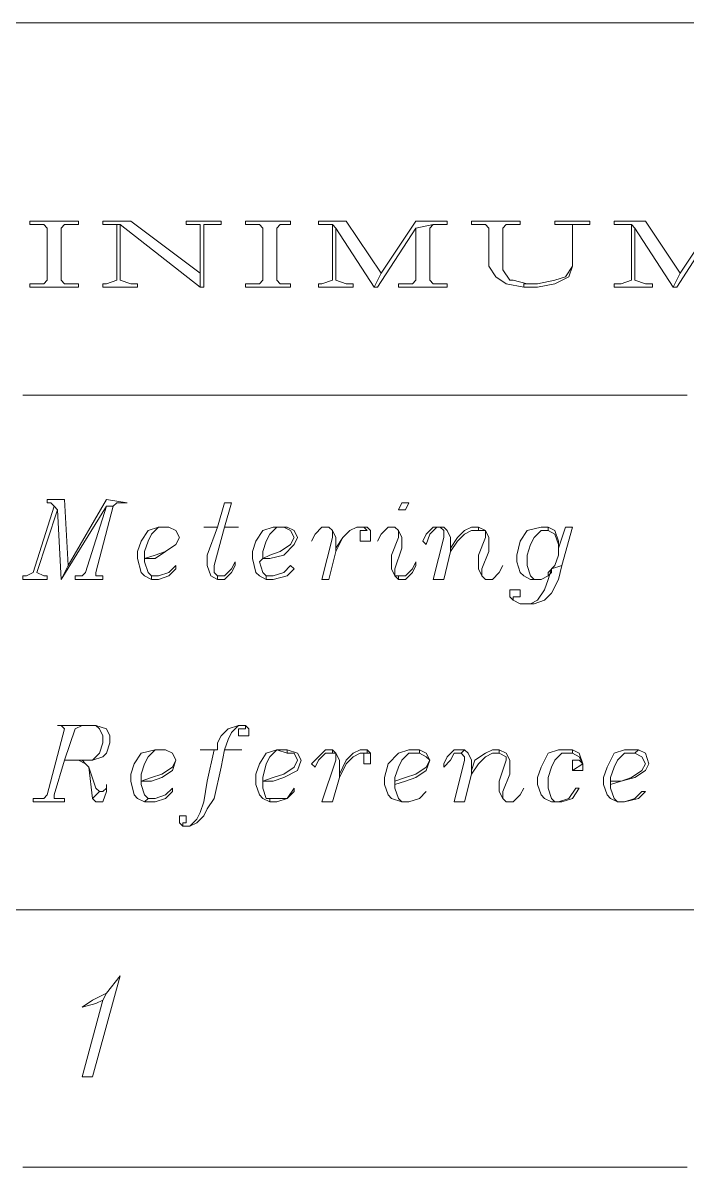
# Model space of a CAD drawing. Header units: inches. Extents: x 0.2 to 10.8, y 0.5 to 8.
# Drawn here: x 3.377 to 3.695, y 3.265 to 3.813 of the extents above; entities that cross this region are included whole.
import ezdxf

# ---------------------------------------------------------------- set-up
doc = ezdxf.new("R2010")
doc.units = ezdxf.units.IN
doc.header["$MEASUREMENT"] = 0
doc.layers.add('PDF_Geometry', color=7, linetype='Continuous')

msp = doc.modelspace()

# ---------------------------------------------------------------- linework, layer by layer
at = {"layer": 'PDF_Geometry', "lineweight": 9}
for points in [[(3.28, 3.81333), (4.48667, 3.81333)], [(3.175, 3.38833), (5.64667, 3.38833)]]:
    msp.add_lwpolyline(points, dxfattribs=at)
at = {"layer": 'PDF_Geometry', "lineweight": 13}
for points in [[(3.40333, 3.71833), (3.38, 3.71833), (3.38, 3.71667), (3.38333, 3.71667), (3.38667, 3.71667), (3.38833, 3.715), (3.38833, 3.69), (3.38667, 3.68833), (3.38333, 3.68833), (3.38, 3.68833), (3.38, 3.68667), (3.40333, 3.68667), (3.40333, 3.68833), (3.4, 3.68833), (3.39667, 3.68833), (3.395, 3.69), (3.395, 3.715), (3.39667, 3.71667), (3.4, 3.71667), (3.40333, 3.71667), (3.40333, 3.71833)], [(3.42833, 3.71833), (3.415, 3.71833), (3.415, 3.71667), (3.41667, 3.71667), (3.42333, 3.71667), (3.46167, 3.68667), (3.46167, 3.69333), (3.42833, 3.71833)], [(3.47167, 3.71833), (3.455, 3.71833), (3.455, 3.71667), (3.45667, 3.71667), (3.46167, 3.71667), (3.46167, 3.69333), (3.46167, 3.68667), (3.46333, 3.68667), (3.46333, 3.71667), (3.46833, 3.71667), (3.47167, 3.71667), (3.47167, 3.71833)], [(3.505, 3.71833), (3.48333, 3.71833), (3.48333, 3.71667), (3.485, 3.71667), (3.49, 3.71667), (3.49167, 3.715), (3.49167, 3.69), (3.49, 3.68833), (3.485, 3.68833), (3.48333, 3.68833), (3.48333, 3.68667), (3.505, 3.68667), (3.505, 3.68833), (3.50333, 3.68833), (3.5, 3.68833), (3.49833, 3.69), (3.49833, 3.715), (3.5, 3.71667), (3.50333, 3.71667), (3.505, 3.71667), (3.505, 3.71833)], [(3.53167, 3.71833), (3.51833, 3.71833), (3.51833, 3.71667), (3.52, 3.71667), (3.525, 3.71667), (3.52667, 3.715), (3.545, 3.68667), (3.54833, 3.69333), (3.53167, 3.71833)], [(3.58, 3.71833), (3.565, 3.71833), (3.54833, 3.69333), (3.545, 3.68667), (3.54667, 3.68667), (3.565, 3.715), (3.57333, 3.71667), (3.57667, 3.71667), (3.58, 3.71667), (3.58, 3.71833)], [(3.615, 3.71833), (3.59167, 3.71833), (3.59167, 3.71667), (3.595, 3.71667), (3.59833, 3.71667), (3.6, 3.715), (3.6, 3.69667), (3.60333, 3.69167), (3.60833, 3.68833), (3.61667, 3.68667), (3.61667, 3.68833), (3.61833, 3.68833), (3.61167, 3.69), (3.61, 3.69), (3.60667, 3.695), (3.60667, 3.715), (3.60833, 3.71667), (3.61167, 3.71667), (3.615, 3.71667), (3.615, 3.71833)], [(3.64833, 3.71833), (3.63167, 3.71833), (3.63167, 3.71667), (3.635, 3.71667), (3.64, 3.71667), (3.64, 3.69667), (3.63667, 3.69167), (3.63167, 3.69), (3.62333, 3.68833), (3.61833, 3.68833), (3.61667, 3.68833), (3.61667, 3.68667), (3.62333, 3.68667), (3.63167, 3.68833), (3.63833, 3.69167), (3.64, 3.69667), (3.64, 3.71667), (3.64667, 3.71667), (3.64833, 3.71667), (3.64833, 3.71833)], [(3.675, 3.71833), (3.66, 3.71833), (3.66, 3.71667), (3.66333, 3.71667), (3.66833, 3.71667), (3.67, 3.715), (3.68833, 3.68667), (3.69167, 3.69333), (3.675, 3.71833)], [(3.72333, 3.71833), (3.70833, 3.71833), (3.69167, 3.69333), (3.68833, 3.68667), (3.69, 3.68667), (3.70833, 3.715), (3.71667, 3.71667), (3.72, 3.71667), (3.72333, 3.71667), (3.72333, 3.71833)], [(3.41667, 3.71667), (3.42167, 3.71667), (3.42167, 3.69), (3.41667, 3.68833), (3.415, 3.68833), (3.415, 3.68667), (3.43167, 3.68667), (3.43167, 3.68833), (3.42833, 3.68833), (3.42333, 3.69), (3.42333, 3.71667), (3.41667, 3.71667)], [(3.525, 3.71667), (3.525, 3.69), (3.52, 3.68833), (3.51833, 3.68833), (3.51833, 3.68667), (3.535, 3.68667), (3.535, 3.68833), (3.53167, 3.68833), (3.52667, 3.69), (3.52667, 3.715), (3.525, 3.71667)], [(3.57333, 3.71667), (3.565, 3.715), (3.565, 3.69), (3.56333, 3.68833), (3.56, 3.68833), (3.55667, 3.68833), (3.55667, 3.68667), (3.58, 3.68667), (3.58, 3.68833), (3.57667, 3.68833), (3.57333, 3.68833), (3.57167, 3.69), (3.57167, 3.715), (3.57333, 3.71667)], [(3.66833, 3.71667), (3.66833, 3.69), (3.66333, 3.68833), (3.66, 3.68833), (3.66, 3.68667), (3.67833, 3.68667), (3.67833, 3.68833), (3.675, 3.68833), (3.67, 3.69), (3.67, 3.715), (3.66833, 3.71667)], [(3.37667, 3.635), (3.37833, 3.635)], [(3.37833, 3.635), (3.38, 3.635)], [(3.37833, 3.635), (3.38, 3.635)], [(3.38, 3.635), (3.38167, 3.635)], [(3.38, 3.635), (3.38167, 3.635)], [(3.38167, 3.635), (3.38333, 3.635)], [(3.38167, 3.635), (3.38333, 3.635)], [(3.38333, 3.635), (3.385, 3.635)], [(3.385, 3.635), (3.38667, 3.635)], [(3.385, 3.635), (3.38667, 3.635)], [(3.38667, 3.635), (3.38833, 3.635)], [(3.38667, 3.635), (3.38833, 3.635)], [(3.38833, 3.635), (3.39, 3.635)], [(3.38833, 3.635), (3.39, 3.635)], [(3.39, 3.635), (3.39167, 3.635)], [(3.39167, 3.635), (3.39333, 3.635)], [(3.39167, 3.635), (3.39333, 3.635)], [(3.39333, 3.635), (3.395, 3.635)], [(3.39333, 3.635), (3.395, 3.635)], [(3.395, 3.635), (3.39667, 3.635)], [(3.395, 3.635), (3.39667, 3.635)], [(3.39667, 3.635), (3.39833, 3.635)], [(3.39667, 3.635), (3.39833, 3.635)], [(3.39833, 3.635), (3.4, 3.635)], [(3.39833, 3.635), (3.4, 3.635)], [(3.4, 3.635), (3.40167, 3.635)], [(3.40167, 3.635), (3.40333, 3.635)], [(3.40167, 3.635), (3.40333, 3.635)], [(3.40333, 3.635), (3.405, 3.635)], [(3.40333, 3.635), (3.405, 3.635)], [(3.405, 3.635), (3.40667, 3.635)], [(3.405, 3.635), (3.40667, 3.635)], [(3.40667, 3.635), (3.40833, 3.635)], [(3.40833, 3.635), (3.41, 3.635)], [(3.40833, 3.635), (3.41, 3.635)], [(3.41, 3.635), (3.41167, 3.635)], [(3.41, 3.635), (3.41167, 3.635)], [(3.41167, 3.635), (3.41333, 3.635)], [(3.41167, 3.635), (3.41333, 3.635)], [(3.41333, 3.635), (3.415, 3.635)], [(3.415, 3.635), (3.41667, 3.635)], [(3.415, 3.635), (3.41667, 3.635)], [(3.41667, 3.635), (3.41833, 3.635)], [(3.41667, 3.635), (3.41833, 3.635)], [(3.41833, 3.635), (3.42, 3.635)], [(3.41833, 3.635), (3.42, 3.635)], [(3.42, 3.635), (3.42167, 3.635)], [(3.42167, 3.635), (3.42333, 3.635)], [(3.42167, 3.635), (3.42333, 3.635)], [(3.42333, 3.635), (3.425, 3.635)], [(3.42333, 3.635), (3.425, 3.635)], [(3.425, 3.635), (3.42667, 3.635)], [(3.425, 3.635), (3.42667, 3.635)], [(3.42667, 3.635), (3.42833, 3.635)], [(3.42667, 3.635), (3.42833, 3.635)], [(3.42833, 3.635), (3.43, 3.635)], [(3.43, 3.635), (3.43167, 3.635)], [(3.43, 3.635), (3.43167, 3.635)], [(3.43167, 3.635), (3.43333, 3.635)], [(3.43167, 3.635), (3.43333, 3.635)], [(3.43333, 3.635), (3.435, 3.635)], [(3.43333, 3.635), (3.435, 3.635)], [(3.435, 3.635), (3.43667, 3.635)], [(3.43667, 3.635), (3.43833, 3.635)], [(3.43667, 3.635), (3.43833, 3.635)], [(3.43833, 3.635), (3.44, 3.635)], [(3.43833, 3.635), (3.44, 3.635)], [(3.44, 3.635), (3.44167, 3.635)], [(3.44, 3.635), (3.44167, 3.635)], [(3.44167, 3.635), (3.44333, 3.635)], [(3.44333, 3.635), (3.445, 3.635)], [(3.44333, 3.635), (3.445, 3.635)], [(3.445, 3.635), (3.44667, 3.635)], [(3.445, 3.635), (3.44667, 3.635)], [(3.44667, 3.635), (3.44833, 3.635)], [(3.44667, 3.635), (3.44833, 3.635)], [(3.44833, 3.635), (3.45, 3.635)], [(3.45, 3.635), (3.45167, 3.635)], [(3.45, 3.635), (3.45167, 3.635)], [(3.45167, 3.635), (3.45333, 3.635)], [(3.45167, 3.635), (3.45333, 3.635)], [(3.45333, 3.635), (3.455, 3.635)], [(3.45333, 3.635), (3.455, 3.635)], [(3.455, 3.635), (3.45667, 3.635)], [(3.455, 3.635), (3.45667, 3.635)], [(3.45667, 3.635), (3.45833, 3.635)], [(3.45833, 3.635), (3.46, 3.635)], [(3.45833, 3.635), (3.46, 3.635)], [(3.46, 3.635), (3.46167, 3.635)], [(3.46, 3.635), (3.46167, 3.635)], [(3.46167, 3.635), (3.46333, 3.635)], [(3.46167, 3.635), (3.46333, 3.635)], [(3.46333, 3.635), (3.465, 3.635)], [(3.465, 3.635), (3.46667, 3.635)], [(3.465, 3.635), (3.46667, 3.635)], [(3.46667, 3.635), (3.46833, 3.635)], [(3.46667, 3.635), (3.46833, 3.635)], [(3.46833, 3.635), (3.47, 3.635)], [(3.46833, 3.635), (3.47, 3.635)], [(3.47, 3.635), (3.47167, 3.635)], [(3.47167, 3.635), (3.47333, 3.635)], [(3.47167, 3.635), (3.47333, 3.635)], [(3.47333, 3.635), (3.475, 3.635)], [(3.47333, 3.635), (3.475, 3.635)], [(3.475, 3.635), (3.47667, 3.635)], [(3.475, 3.635), (3.47667, 3.635)], [(3.47667, 3.635), (3.47833, 3.635)], [(3.47667, 3.635), (3.47833, 3.635)], [(3.47833, 3.635), (3.48, 3.635)], [(3.48, 3.635), (3.48167, 3.635)], [(3.48, 3.635), (3.48167, 3.635)], [(3.48167, 3.635), (3.48333, 3.635)], [(3.48167, 3.635), (3.48333, 3.635)], [(3.48333, 3.635), (3.485, 3.635)], [(3.48333, 3.635), (3.485, 3.635)], [(3.485, 3.635), (3.48667, 3.635)], [(3.48667, 3.635), (3.48833, 3.635)], [(3.48667, 3.635), (3.48833, 3.635)], [(3.48833, 3.635), (3.49, 3.635)], [(3.48833, 3.635), (3.49, 3.635)], [(3.49, 3.635), (3.49167, 3.635)], [(3.49, 3.635), (3.49167, 3.635)], [(3.49167, 3.635), (3.49333, 3.635)], [(3.49333, 3.635), (3.495, 3.635)], [(3.49333, 3.635), (3.495, 3.635)], [(3.495, 3.635), (3.49667, 3.635)], [(3.495, 3.635), (3.49667, 3.635)], [(3.49667, 3.635), (3.49833, 3.635)], [(3.49667, 3.635), (3.49833, 3.635)], [(3.49833, 3.635), (3.5, 3.635)], [(3.5, 3.635), (3.50167, 3.635)], [(3.5, 3.635), (3.50167, 3.635)], [(3.50167, 3.635), (3.50333, 3.635)], [(3.50167, 3.635), (3.50333, 3.635)], [(3.50333, 3.635), (3.505, 3.635)], [(3.50333, 3.635), (3.505, 3.635)], [(3.505, 3.635), (3.50667, 3.635)], [(3.505, 3.635), (3.50667, 3.635)], [(3.50667, 3.635), (3.50833, 3.635)], [(3.50667, 3.635), (3.50833, 3.635)], [(3.50833, 3.635), (3.51, 3.635)], [(3.51, 3.635), (3.51167, 3.635)], [(3.51, 3.635), (3.51167, 3.635)], [(3.51167, 3.635), (3.51333, 3.635)], [(3.51167, 3.635), (3.51333, 3.635)], [(3.51333, 3.635), (3.515, 3.635)], [(3.51333, 3.635), (3.515, 3.635)], [(3.515, 3.635), (3.51667, 3.635)], [(3.51667, 3.635), (3.51833, 3.635)], [(3.51667, 3.635), (3.51833, 3.635)], [(3.51833, 3.635), (3.52, 3.635)], [(3.51833, 3.635), (3.52, 3.635)], [(3.52, 3.635), (3.52167, 3.635)], [(3.52, 3.635), (3.52167, 3.635)], [(3.52167, 3.635), (3.52333, 3.635)], [(3.52333, 3.635), (3.525, 3.635)], [(3.52333, 3.635), (3.525, 3.635)], [(3.525, 3.635), (3.52667, 3.635)], [(3.525, 3.635), (3.52667, 3.635)], [(3.52667, 3.635), (3.52833, 3.635)], [(3.52667, 3.635), (3.52833, 3.635)], [(3.52833, 3.635), (3.53, 3.635)], [(3.53, 3.635), (3.53167, 3.635)], [(3.53, 3.635), (3.53167, 3.635)], [(3.53167, 3.635), (3.53333, 3.635)], [(3.53167, 3.635), (3.53333, 3.635)], [(3.53333, 3.635), (3.535, 3.635)], [(3.53333, 3.635), (3.535, 3.635)], [(3.535, 3.635), (3.53667, 3.635)], [(3.535, 3.635), (3.53667, 3.635)], [(3.53667, 3.635), (3.53833, 3.635)], [(3.53833, 3.635), (3.54, 3.635)], [(3.53833, 3.635), (3.54, 3.635)], [(3.54, 3.635), (3.54167, 3.635)], [(3.54, 3.635), (3.54167, 3.635)], [(3.54167, 3.635), (3.54333, 3.635)], [(3.54167, 3.635), (3.54333, 3.635)], [(3.54333, 3.635), (3.545, 3.635)], [(3.545, 3.635), (3.54667, 3.635)], [(3.545, 3.635), (3.54667, 3.635)], [(3.54667, 3.635), (3.54833, 3.635)], [(3.54667, 3.635), (3.54833, 3.635)], [(3.54833, 3.635), (3.55, 3.635)], [(3.54833, 3.635), (3.55, 3.635)], [(3.55, 3.635), (3.55167, 3.635)], [(3.55167, 3.635), (3.55333, 3.635)], [(3.55167, 3.635), (3.55333, 3.635)], [(3.55333, 3.635), (3.555, 3.635)], [(3.55333, 3.635), (3.555, 3.635)], [(3.555, 3.635), (3.55667, 3.635)], [(3.555, 3.635), (3.55667, 3.635)], [(3.55667, 3.635), (3.55833, 3.635)], [(3.55833, 3.635), (3.56, 3.635)], [(3.55833, 3.635), (3.56, 3.635)], [(3.56, 3.635), (3.56167, 3.635)], [(3.56, 3.635), (3.56167, 3.635)], [(3.56167, 3.635), (3.56333, 3.635)], [(3.56167, 3.635), (3.56333, 3.635)], [(3.56333, 3.635), (3.565, 3.635)], [(3.56333, 3.635), (3.565, 3.635)], [(3.565, 3.635), (3.56667, 3.635)], [(3.56667, 3.635), (3.56833, 3.635)], [(3.56667, 3.635), (3.56833, 3.635)], [(3.56833, 3.635), (3.57, 3.635)], [(3.56833, 3.635), (3.57, 3.635)], [(3.57, 3.635), (3.57167, 3.635)], [(3.57, 3.635), (3.57167, 3.635)], [(3.57167, 3.635), (3.57333, 3.635)], [(3.57333, 3.635), (3.575, 3.635)], [(3.57333, 3.635), (3.575, 3.635)], [(3.575, 3.635), (3.57667, 3.635)], [(3.575, 3.635), (3.57667, 3.635)], [(3.57667, 3.635), (3.57833, 3.635)], [(3.57667, 3.635), (3.57833, 3.635)], [(3.57833, 3.635), (3.58, 3.635)], [(3.58, 3.635), (3.58167, 3.635)], [(3.58, 3.635), (3.58167, 3.635)], [(3.58167, 3.635), (3.58333, 3.635)], [(3.58167, 3.635), (3.58333, 3.635)], [(3.58333, 3.635), (3.585, 3.635)], [(3.58333, 3.635), (3.585, 3.635)], [(3.585, 3.635), (3.58667, 3.635)], [(3.58667, 3.635), (3.58833, 3.635)], [(3.58667, 3.635), (3.58833, 3.635)], [(3.58833, 3.635), (3.59, 3.635)], [(3.58833, 3.635), (3.59, 3.635)], [(3.59, 3.635), (3.59167, 3.635)], [(3.59, 3.635), (3.59167, 3.635)], [(3.59167, 3.635), (3.59333, 3.635)], [(3.59167, 3.635), (3.59333, 3.635)], [(3.59333, 3.635), (3.595, 3.635)], [(3.59333, 3.635), (3.595, 3.635)], [(3.595, 3.635), (3.59667, 3.635)], [(3.59667, 3.635), (3.59833, 3.635)], [(3.59667, 3.635), (3.59833, 3.635)], [(3.59833, 3.635), (3.6, 3.635)], [(3.59833, 3.635), (3.6, 3.635)], [(3.6, 3.635), (3.60167, 3.635)], [(3.6, 3.635), (3.60167, 3.635)], [(3.60167, 3.635), (3.60333, 3.635)], [(3.60333, 3.635), (3.605, 3.635)], [(3.60333, 3.635), (3.605, 3.635)], [(3.605, 3.635), (3.60667, 3.635)], [(3.605, 3.635), (3.60667, 3.635)], [(3.60667, 3.635), (3.60833, 3.635)], [(3.60667, 3.635), (3.60833, 3.635)], [(3.60833, 3.635), (3.61, 3.635)], [(3.61, 3.635), (3.61167, 3.635)], [(3.61, 3.635), (3.61167, 3.635)], [(3.61167, 3.635), (3.61333, 3.635)], [(3.61167, 3.635), (3.61333, 3.635)], [(3.61333, 3.635), (3.615, 3.635)], [(3.61333, 3.635), (3.615, 3.635)], [(3.615, 3.635), (3.61667, 3.635)], [(3.61667, 3.635), (3.61833, 3.635)], [(3.61667, 3.635), (3.61833, 3.635)], [(3.61833, 3.635), (3.62, 3.635)], [(3.61833, 3.635), (3.62, 3.635)], [(3.62, 3.635), (3.62167, 3.635)], [(3.62, 3.635), (3.62167, 3.635)], [(3.62167, 3.635), (3.62333, 3.635)], [(3.62167, 3.635), (3.62333, 3.635)], [(3.62333, 3.635), (3.625, 3.635)], [(3.625, 3.635), (3.62667, 3.635)], [(3.625, 3.635), (3.62667, 3.635)], [(3.62667, 3.635), (3.62833, 3.635)], [(3.62667, 3.635), (3.62833, 3.635)], [(3.62833, 3.635), (3.63, 3.635)], [(3.62833, 3.635), (3.63, 3.635)], [(3.63, 3.635), (3.63167, 3.635)], [(3.63167, 3.635), (3.63333, 3.635)], [(3.63167, 3.635), (3.63333, 3.635)], [(3.63333, 3.635), (3.635, 3.635)], [(3.63333, 3.635), (3.635, 3.635)], [(3.635, 3.635), (3.63667, 3.635)], [(3.635, 3.635), (3.63667, 3.635)], [(3.63667, 3.635), (3.63833, 3.635)], [(3.63833, 3.635), (3.64, 3.635)], [(3.63833, 3.635), (3.64, 3.635)], [(3.64, 3.635), (3.64167, 3.635)], [(3.64, 3.635), (3.64167, 3.635)], [(3.64167, 3.635), (3.64333, 3.635)], [(3.64167, 3.635), (3.64333, 3.635)], [(3.64333, 3.635), (3.645, 3.635)], [(3.64333, 3.635), (3.645, 3.635)], [(3.645, 3.635), (3.64667, 3.635)], [(3.64667, 3.635), (3.64833, 3.635)], [(3.64667, 3.635), (3.64833, 3.635)], [(3.64833, 3.635), (3.65, 3.635)], [(3.64833, 3.635), (3.65, 3.635)], [(3.65, 3.635), (3.65167, 3.635)], [(3.65, 3.635), (3.65167, 3.635)], [(3.65167, 3.635), (3.65333, 3.635)], [(3.65333, 3.635), (3.655, 3.635)], [(3.65333, 3.635), (3.655, 3.635)], [(3.655, 3.635), (3.65667, 3.635)], [(3.655, 3.635), (3.65667, 3.635)], [(3.65667, 3.635), (3.65833, 3.635)], [(3.65667, 3.635), (3.65833, 3.635)], [(3.65833, 3.635), (3.66, 3.635)], [(3.66, 3.635), (3.66167, 3.635)], [(3.66, 3.635), (3.66167, 3.635)], [(3.66167, 3.635), (3.66333, 3.635)], [(3.66167, 3.635), (3.66333, 3.635)], [(3.66333, 3.635), (3.665, 3.635)], [(3.66333, 3.635), (3.665, 3.635)], [(3.665, 3.635), (3.66667, 3.635)], [(3.66667, 3.635), (3.66833, 3.635)], [(3.66667, 3.635), (3.66833, 3.635)], [(3.66833, 3.635), (3.67, 3.635)], [(3.66833, 3.635), (3.67, 3.635)], [(3.67, 3.635), (3.67167, 3.635)], [(3.67, 3.635), (3.67167, 3.635)], [(3.67167, 3.635), (3.67333, 3.635)], [(3.67167, 3.635), (3.67333, 3.635)], [(3.67333, 3.635), (3.675, 3.635)], [(3.675, 3.635), (3.67667, 3.635)], [(3.675, 3.635), (3.67667, 3.635)], [(3.67667, 3.635), (3.67833, 3.635)], [(3.67667, 3.635), (3.67833, 3.635)], [(3.67833, 3.635), (3.68, 3.635)], [(3.67833, 3.635), (3.68, 3.635)], [(3.68, 3.635), (3.68167, 3.635)], [(3.68167, 3.635), (3.68333, 3.635)], [(3.68167, 3.635), (3.68333, 3.635)], [(3.68333, 3.635), (3.685, 3.635)], [(3.68333, 3.635), (3.685, 3.635)], [(3.685, 3.635), (3.68667, 3.635)], [(3.685, 3.635), (3.68667, 3.635)], [(3.68667, 3.635), (3.68833, 3.635)], [(3.68833, 3.635), (3.69, 3.635)], [(3.68833, 3.635), (3.69, 3.635)], [(3.69, 3.635), (3.69167, 3.635)], [(3.69, 3.635), (3.69167, 3.635)], [(3.69167, 3.635), (3.69333, 3.635)], [(3.69167, 3.635), (3.69333, 3.635)], [(3.69333, 3.635), (3.695, 3.635)], [(3.39167, 3.58167), (3.38167, 3.55), (3.37833, 3.54833), (3.37667, 3.54833), (3.37667, 3.54667), (3.38833, 3.54667), (3.38833, 3.54833), (3.38667, 3.54833), (3.38333, 3.55), (3.39333, 3.58), (3.39167, 3.58167)], [(3.39667, 3.585), (3.38833, 3.585), (3.38833, 3.58333), (3.39, 3.58333), (3.39167, 3.58167), (3.39167, 3.58167), (3.39333, 3.58), (3.395, 3.54667), (3.39833, 3.55333), (3.39667, 3.585)], [(3.42667, 3.58333), (3.41667, 3.585), (3.39833, 3.55333), (3.395, 3.54667), (3.395, 3.54667), (3.41667, 3.58167), (3.42, 3.58167), (3.42167, 3.58333), (3.425, 3.58333), (3.42667, 3.58333)], [(3.42, 3.58167), (3.41667, 3.58167), (3.40667, 3.55), (3.405, 3.54833), (3.40333, 3.54833), (3.40167, 3.54833), (3.40167, 3.54667), (3.415, 3.54667), (3.415, 3.54833), (3.41333, 3.54833), (3.41167, 3.54833), (3.41167, 3.55), (3.42, 3.58167)], [(3.47667, 3.58333), (3.47333, 3.58333), (3.47, 3.57167), (3.46333, 3.57167), (3.46333, 3.57167), (3.47, 3.57167), (3.465, 3.55833), (3.465, 3.55333), (3.46667, 3.54833), (3.47, 3.54667), (3.47, 3.54833), (3.46833, 3.55), (3.46833, 3.55333), (3.47333, 3.57167), (3.48, 3.57167), (3.48, 3.57167), (3.47333, 3.57167), (3.47667, 3.58333)], [(3.56167, 3.58333), (3.55833, 3.58333), (3.55667, 3.58), (3.56, 3.58), (3.56167, 3.58333)], [(3.44667, 3.57167), (3.44167, 3.57167), (3.43667, 3.57), (3.43333, 3.565), (3.43167, 3.56), (3.43167, 3.55667), (3.43333, 3.55), (3.435, 3.54833), (3.43833, 3.54667), (3.43833, 3.54833), (3.43667, 3.55), (3.435, 3.555), (3.435, 3.55667), (3.435, 3.55667), (3.435, 3.56), (3.43667, 3.565), (3.43833, 3.56833), (3.44167, 3.57167), (3.44667, 3.57167)], [(3.44667, 3.57167), (3.44667, 3.57167), (3.45, 3.57), (3.45167, 3.56667), (3.45, 3.56333), (3.445, 3.56), (3.44, 3.55833), (3.435, 3.55667), (3.435, 3.55667), (3.44, 3.55667), (3.445, 3.56), (3.45, 3.56333), (3.45167, 3.56667), (3.45, 3.57), (3.44667, 3.57167)], [(3.50333, 3.57167), (3.49667, 3.57167), (3.49167, 3.57), (3.48833, 3.565), (3.48667, 3.56), (3.48667, 3.55667), (3.48833, 3.55), (3.49, 3.54833), (3.49333, 3.54667), (3.49333, 3.54833), (3.49167, 3.55), (3.49, 3.555), (3.49167, 3.55667), (3.49167, 3.55667), (3.49167, 3.56), (3.49333, 3.565), (3.495, 3.56833), (3.49833, 3.57167), (3.50167, 3.57167), (3.50333, 3.57167)], [(3.50333, 3.57167), (3.50167, 3.57167), (3.505, 3.57), (3.50667, 3.56667), (3.505, 3.56333), (3.5, 3.56), (3.495, 3.55833), (3.49167, 3.55667), (3.49167, 3.55667), (3.495, 3.55667), (3.50167, 3.55833), (3.50667, 3.56333), (3.50833, 3.56667), (3.50667, 3.57), (3.50333, 3.57167)], [(3.52333, 3.57167), (3.52, 3.57167), (3.51667, 3.56833), (3.515, 3.565), (3.515, 3.565), (3.51667, 3.56833), (3.52, 3.57167), (3.52333, 3.57167)], [(3.52333, 3.57167), (3.52333, 3.57167), (3.525, 3.57), (3.525, 3.56667), (3.52, 3.54667), (3.52333, 3.54667), (3.52667, 3.56), (3.52667, 3.56167), (3.52667, 3.56667), (3.525, 3.57), (3.52333, 3.57167)], [(3.54167, 3.57167), (3.53667, 3.57167), (3.53333, 3.57), (3.53, 3.56667), (3.52667, 3.56167), (3.52667, 3.56), (3.53, 3.56667), (3.53333, 3.57), (3.53667, 3.57167), (3.54, 3.57167), (3.54167, 3.57167)], [(3.54167, 3.57167), (3.54, 3.57167), (3.54167, 3.57), (3.53833, 3.57), (3.53833, 3.565), (3.54333, 3.565), (3.54333, 3.57), (3.54167, 3.57167)], [(3.555, 3.57167), (3.55167, 3.57167), (3.54833, 3.56833), (3.54667, 3.565), (3.54667, 3.565), (3.54833, 3.56833), (3.55167, 3.57167), (3.555, 3.57167)], [(3.555, 3.57167), (3.555, 3.57167), (3.55667, 3.57), (3.55667, 3.56667), (3.55333, 3.55833), (3.55333, 3.55167), (3.555, 3.54833), (3.555, 3.54833), (3.55667, 3.54667), (3.55667, 3.54833), (3.555, 3.54833), (3.555, 3.55167), (3.55833, 3.56167), (3.55833, 3.56667), (3.55667, 3.57), (3.555, 3.57167)], [(3.57833, 3.57167), (3.57333, 3.57167), (3.57, 3.56833), (3.56833, 3.565), (3.57, 3.56333), (3.57167, 3.56833), (3.575, 3.57167), (3.57667, 3.57167), (3.57833, 3.57167)], [(3.57833, 3.57167), (3.57667, 3.57167), (3.57833, 3.57), (3.57833, 3.56667), (3.57333, 3.54667), (3.57833, 3.54667), (3.58167, 3.56), (3.58167, 3.56167), (3.58167, 3.56667), (3.58, 3.57), (3.57833, 3.57167)], [(3.595, 3.57167), (3.59167, 3.57167), (3.58833, 3.57), (3.585, 3.56667), (3.58167, 3.56167), (3.58167, 3.56), (3.585, 3.565), (3.58833, 3.56833), (3.59167, 3.57), (3.595, 3.57), (3.595, 3.57167)], [(3.595, 3.57167), (3.595, 3.57), (3.59833, 3.57), (3.59833, 3.56667), (3.595, 3.55833), (3.595, 3.55167), (3.59667, 3.54833), (3.59667, 3.54833), (3.59833, 3.54667), (3.59833, 3.54667), (3.59667, 3.54833), (3.59667, 3.55167), (3.6, 3.56), (3.6, 3.56667), (3.59833, 3.57), (3.595, 3.57167)], [(3.62833, 3.57167), (3.625, 3.57167), (3.61833, 3.57), (3.615, 3.565), (3.61333, 3.55833), (3.61333, 3.555), (3.615, 3.55), (3.61667, 3.54833), (3.62, 3.54667), (3.62167, 3.54667), (3.62, 3.54833), (3.61833, 3.55333), (3.61833, 3.55833), (3.62, 3.56333), (3.62167, 3.56667), (3.625, 3.57), (3.62833, 3.57), (3.62833, 3.57167)], [(3.64, 3.57167), (3.63667, 3.57167), (3.63333, 3.56167), (3.63333, 3.55833), (3.63167, 3.55333), (3.62833, 3.55), (3.62833, 3.54833), (3.625, 3.54667), (3.62167, 3.54667), (3.62, 3.54667), (3.625, 3.54667), (3.62833, 3.54833), (3.63, 3.55), (3.63, 3.55167), (3.635, 3.55333), (3.64, 3.57167)], [(3.62833, 3.57167), (3.62833, 3.57), (3.63167, 3.56833), (3.63333, 3.56333), (3.63333, 3.55833), (3.63333, 3.56167), (3.63333, 3.565), (3.63167, 3.57), (3.62833, 3.57167)], [(3.45, 3.55333), (3.44667, 3.55), (3.44167, 3.54833), (3.43833, 3.54833), (3.43833, 3.54667), (3.44167, 3.54667), (3.44667, 3.54833), (3.45, 3.55167), (3.45, 3.55333)], [(3.47833, 3.555), (3.47667, 3.55167), (3.47333, 3.54833), (3.47, 3.54833), (3.47, 3.54667), (3.47333, 3.54667), (3.47667, 3.55), (3.47833, 3.55333), (3.47833, 3.555)], [(3.505, 3.55333), (3.50167, 3.55), (3.49667, 3.54833), (3.49333, 3.54833), (3.49333, 3.54667), (3.49667, 3.54667), (3.50333, 3.54833), (3.50667, 3.55167), (3.505, 3.55333)], [(3.565, 3.555), (3.56333, 3.55167), (3.56, 3.54833), (3.55667, 3.54833), (3.55667, 3.54667), (3.56, 3.54667), (3.56333, 3.55), (3.565, 3.55333), (3.565, 3.555)], [(3.60667, 3.55333), (3.605, 3.55), (3.60167, 3.54667), (3.59833, 3.54667), (3.59833, 3.54667), (3.60167, 3.54667), (3.605, 3.55), (3.60667, 3.55333)], [(3.635, 3.55333), (3.63, 3.55167), (3.62833, 3.54667), (3.62667, 3.54167), (3.62333, 3.53667), (3.62, 3.535), (3.615, 3.535), (3.615, 3.535), (3.62167, 3.535), (3.62667, 3.53667), (3.63, 3.54), (3.63333, 3.54667), (3.635, 3.55333)], [(3.615, 3.54167), (3.61, 3.54167), (3.61, 3.53833), (3.61167, 3.53667), (3.615, 3.535), (3.615, 3.535), (3.61167, 3.53667), (3.61167, 3.53833), (3.615, 3.53833), (3.615, 3.54167)], [(3.395, 3.47667), (3.39667, 3.475), (3.39667, 3.475), (3.38833, 3.44333), (3.38667, 3.44167), (3.38333, 3.44167), (3.38167, 3.44167), (3.38167, 3.44), (3.39667, 3.44), (3.39667, 3.44167), (3.395, 3.44167), (3.39167, 3.44167), (3.39167, 3.44333), (3.39667, 3.46), (3.40333, 3.46), (3.405, 3.46), (3.41, 3.46), (3.39667, 3.46), (3.40167, 3.475), (3.40167, 3.475), (3.405, 3.47667), (3.41167, 3.47667), (3.395, 3.47667)], [(3.41167, 3.47667), (3.39333, 3.47667), (3.39333, 3.47667), (3.395, 3.47667), (3.41167, 3.47667), (3.41333, 3.475), (3.415, 3.47167), (3.415, 3.46833), (3.41333, 3.46333), (3.41, 3.46), (3.39667, 3.46), (3.41, 3.46), (3.415, 3.46167), (3.41667, 3.46333), (3.41833, 3.46833), (3.41833, 3.47167), (3.41667, 3.475), (3.41167, 3.47667)], [(3.48333, 3.47667), (3.48, 3.47667), (3.475, 3.475), (3.47167, 3.47167), (3.47, 3.46833), (3.47, 3.465), (3.46167, 3.465), (3.46167, 3.465), (3.46833, 3.465), (3.465, 3.45), (3.46333, 3.44), (3.46167, 3.435), (3.46, 3.43167), (3.45667, 3.42833), (3.45333, 3.42833), (3.45333, 3.42833), (3.45667, 3.42833), (3.46, 3.43), (3.46333, 3.43333), (3.465, 3.43667), (3.46833, 3.44167), (3.47167, 3.45667), (3.47333, 3.465), (3.48167, 3.465), (3.48167, 3.465), (3.47333, 3.465), (3.475, 3.47), (3.47667, 3.47333), (3.48, 3.47667), (3.48333, 3.47667)], [(3.48333, 3.47667), (3.48333, 3.47667), (3.48333, 3.475), (3.48, 3.475), (3.48, 3.47167), (3.485, 3.47167), (3.485, 3.475), (3.48333, 3.47667)], [(3.405, 3.46), (3.40333, 3.46), (3.40667, 3.45833), (3.40833, 3.45667), (3.41, 3.44167), (3.41333, 3.445), (3.41167, 3.44667), (3.40833, 3.45667), (3.40667, 3.45833), (3.405, 3.46)], [(3.445, 3.465), (3.44, 3.465), (3.43333, 3.46333), (3.43, 3.45833), (3.42833, 3.45333), (3.42833, 3.45), (3.43, 3.44333), (3.43167, 3.44167), (3.435, 3.44), (3.43667, 3.44167), (3.435, 3.44333), (3.43333, 3.44833), (3.43333, 3.45), (3.43333, 3.45), (3.43333, 3.45333), (3.435, 3.45833), (3.43667, 3.46167), (3.44, 3.465), (3.445, 3.465)], [(3.445, 3.465), (3.445, 3.465), (3.44833, 3.46333), (3.45, 3.46), (3.44833, 3.45667), (3.44333, 3.45333), (3.43833, 3.45167), (3.43333, 3.45), (3.43333, 3.45), (3.43833, 3.45), (3.44333, 3.45167), (3.44833, 3.455), (3.45, 3.46), (3.44833, 3.46333), (3.445, 3.465)], [(3.50333, 3.465), (3.49833, 3.465), (3.49333, 3.46333), (3.49, 3.45833), (3.48833, 3.45333), (3.48833, 3.44833), (3.49, 3.44333), (3.49167, 3.44167), (3.495, 3.44), (3.495, 3.44167), (3.49333, 3.44167), (3.49167, 3.44667), (3.49167, 3.45), (3.49167, 3.45), (3.49167, 3.45167), (3.49333, 3.45833), (3.495, 3.46167), (3.49833, 3.465), (3.50333, 3.46333), (3.50333, 3.465)], [(3.50333, 3.465), (3.50333, 3.46333), (3.50667, 3.46333), (3.50833, 3.46), (3.50667, 3.45667), (3.50167, 3.45333), (3.49667, 3.45167), (3.49167, 3.45), (3.49167, 3.45), (3.49667, 3.45), (3.50167, 3.45167), (3.50833, 3.455), (3.51, 3.46), (3.50833, 3.46333), (3.50333, 3.465)], [(3.525, 3.465), (3.52167, 3.465), (3.51833, 3.46167), (3.515, 3.45833), (3.51667, 3.45667), (3.51833, 3.46), (3.52167, 3.46333), (3.525, 3.46333), (3.525, 3.465)], [(3.525, 3.465), (3.525, 3.46333), (3.52667, 3.46333), (3.52667, 3.46), (3.52, 3.44), (3.525, 3.44), (3.52833, 3.45167), (3.52833, 3.45333), (3.52833, 3.46), (3.52667, 3.46333), (3.525, 3.465)], [(3.54167, 3.465), (3.53833, 3.465), (3.535, 3.46333), (3.53167, 3.46), (3.52833, 3.45333), (3.52833, 3.45167), (3.53167, 3.45833), (3.535, 3.46167), (3.53833, 3.46333), (3.54167, 3.46333), (3.54167, 3.465)], [(3.54167, 3.465), (3.54167, 3.46333), (3.54333, 3.46333), (3.54, 3.46333), (3.54, 3.45833), (3.54333, 3.45833), (3.54333, 3.46333), (3.54167, 3.465)], [(3.56667, 3.465), (3.56167, 3.465), (3.55667, 3.46333), (3.55167, 3.45833), (3.55, 3.45167), (3.55, 3.44833), (3.55167, 3.44333), (3.55333, 3.44167), (3.55833, 3.44), (3.55833, 3.44), (3.55667, 3.44167), (3.555, 3.44667), (3.555, 3.44833), (3.555, 3.45), (3.555, 3.45167), (3.55667, 3.45667), (3.55833, 3.46), (3.56167, 3.46333), (3.56667, 3.46333), (3.56667, 3.465)], [(3.56667, 3.465), (3.56667, 3.46333), (3.57, 3.46167), (3.57167, 3.46), (3.57, 3.45667), (3.565, 3.45333), (3.56, 3.45167), (3.555, 3.45), (3.555, 3.44833), (3.56, 3.45), (3.565, 3.45167), (3.57, 3.455), (3.57167, 3.46), (3.57, 3.46333), (3.56667, 3.465)], [(3.58833, 3.465), (3.58333, 3.465), (3.58, 3.46167), (3.57833, 3.45833), (3.57833, 3.45667), (3.58167, 3.46), (3.58333, 3.46333), (3.58667, 3.46333), (3.58833, 3.465)], [(3.58833, 3.465), (3.58667, 3.46333), (3.58833, 3.46167), (3.58833, 3.46), (3.58333, 3.44), (3.58833, 3.44), (3.59167, 3.45333), (3.59167, 3.455), (3.59167, 3.46), (3.59, 3.46333), (3.58833, 3.465)], [(3.605, 3.465), (3.60167, 3.465), (3.59833, 3.46333), (3.59333, 3.46), (3.59167, 3.455), (3.59167, 3.45333), (3.595, 3.45833), (3.59833, 3.46167), (3.60167, 3.46333), (3.605, 3.46333), (3.605, 3.465)], [(3.605, 3.465), (3.605, 3.46333), (3.60833, 3.46167), (3.60833, 3.46), (3.605, 3.45), (3.605, 3.445), (3.60667, 3.44167), (3.60667, 3.44167), (3.60833, 3.44), (3.60833, 3.44), (3.60667, 3.44167), (3.60667, 3.445), (3.61, 3.45333), (3.61, 3.46), (3.60833, 3.46333), (3.605, 3.465)], [(3.64, 3.465), (3.63333, 3.465), (3.62833, 3.46333), (3.625, 3.45667), (3.62333, 3.45167), (3.62333, 3.44833), (3.625, 3.44333), (3.62667, 3.44167), (3.63, 3.44), (3.63167, 3.44), (3.63, 3.44167), (3.62833, 3.44667), (3.62833, 3.45167), (3.63, 3.45667), (3.63167, 3.46), (3.635, 3.46333), (3.64, 3.46333), (3.64, 3.465)], [(3.64, 3.465), (3.64, 3.46333), (3.64333, 3.46167), (3.645, 3.45833), (3.645, 3.45833), (3.64, 3.455), (3.645, 3.455), (3.645, 3.45833), (3.64333, 3.46333), (3.64, 3.465)], [(3.64333, 3.46), (3.64, 3.46), (3.64, 3.455), (3.645, 3.45833), (3.64333, 3.46)], [(3.67167, 3.465), (3.665, 3.465), (3.66, 3.46333), (3.65667, 3.45667), (3.655, 3.45167), (3.655, 3.44833), (3.65667, 3.44333), (3.65833, 3.44167), (3.66167, 3.44), (3.66167, 3.44), (3.66, 3.44167), (3.65833, 3.44667), (3.65833, 3.44833), (3.65833, 3.45), (3.65833, 3.45167), (3.66, 3.45667), (3.66167, 3.46), (3.665, 3.46333), (3.67, 3.46333), (3.67167, 3.465)], [(3.67167, 3.465), (3.67, 3.46333), (3.67333, 3.46167), (3.675, 3.45833), (3.67333, 3.455), (3.66833, 3.45167), (3.66333, 3.45), (3.65833, 3.45), (3.65833, 3.44833), (3.66333, 3.45), (3.67, 3.45167), (3.675, 3.455), (3.67667, 3.45833), (3.675, 3.46333), (3.67167, 3.465)], [(3.41667, 3.44833), (3.41667, 3.44833), (3.41667, 3.44667), (3.415, 3.445), (3.41333, 3.445), (3.41, 3.44167), (3.41167, 3.44), (3.415, 3.44), (3.41667, 3.445), (3.41667, 3.44833)], [(3.44833, 3.44667), (3.445, 3.44333), (3.44, 3.44167), (3.43667, 3.44167), (3.435, 3.44), (3.44, 3.44), (3.445, 3.44167), (3.44833, 3.445), (3.44833, 3.44667)], [(3.50667, 3.44667), (3.50333, 3.44167), (3.49833, 3.44167), (3.495, 3.44167), (3.495, 3.44), (3.49833, 3.44), (3.50333, 3.44167), (3.50667, 3.445), (3.50667, 3.44667)], [(3.57, 3.445), (3.56667, 3.44167), (3.56167, 3.44), (3.55833, 3.44), (3.55833, 3.44), (3.56167, 3.44), (3.56667, 3.44167), (3.57, 3.445)], [(3.61667, 3.44667), (3.615, 3.44333), (3.61167, 3.44), (3.60833, 3.44), (3.60833, 3.44), (3.61167, 3.44), (3.615, 3.44333), (3.61667, 3.44667)], [(3.64167, 3.44667), (3.63833, 3.44167), (3.63333, 3.44), (3.63167, 3.44), (3.63, 3.44), (3.63, 3.44), (3.635, 3.44), (3.64, 3.44167), (3.64333, 3.44667), (3.64167, 3.44667)], [(3.67333, 3.445), (3.67, 3.44167), (3.665, 3.44), (3.66167, 3.44), (3.66167, 3.44), (3.665, 3.44), (3.67167, 3.44167), (3.675, 3.445), (3.67333, 3.445)], [(3.455, 3.43333), (3.45167, 3.43333), (3.45167, 3.43), (3.45333, 3.42833), (3.45333, 3.42833), (3.45333, 3.43), (3.455, 3.43), (3.455, 3.43333)], [(3.42333, 3.35667), (3.42333, 3.35667), (3.41667, 3.34833), (3.415, 3.345), (3.405, 3.30833), (3.41, 3.30833), (3.42333, 3.35667)], [(3.41667, 3.34833), (3.41, 3.345), (3.405, 3.34167), (3.405, 3.34167), (3.41167, 3.34333), (3.415, 3.345), (3.41667, 3.34833)], [(3.37667, 3.265), (3.37833, 3.265)], [(3.37833, 3.265), (3.38, 3.265)], [(3.37833, 3.265), (3.38, 3.265)], [(3.38, 3.265), (3.38167, 3.265)], [(3.38, 3.265), (3.38167, 3.265)], [(3.38167, 3.265), (3.38333, 3.265)], [(3.38167, 3.265), (3.38333, 3.265)], [(3.38333, 3.265), (3.385, 3.265)], [(3.385, 3.265), (3.38667, 3.265)], [(3.385, 3.265), (3.38667, 3.265)], [(3.38667, 3.265), (3.38833, 3.265)], [(3.38667, 3.265), (3.38833, 3.265)], [(3.38833, 3.265), (3.39, 3.265)], [(3.38833, 3.265), (3.39, 3.265)], [(3.39, 3.265), (3.39167, 3.265)], [(3.39167, 3.265), (3.39333, 3.265)], [(3.39167, 3.265), (3.39333, 3.265)], [(3.39333, 3.265), (3.395, 3.265)], [(3.39333, 3.265), (3.395, 3.265)], [(3.395, 3.265), (3.39667, 3.265)], [(3.395, 3.265), (3.39667, 3.265)], [(3.39667, 3.265), (3.39833, 3.265)], [(3.39667, 3.265), (3.39833, 3.265)], [(3.39833, 3.265), (3.4, 3.265)], [(3.39833, 3.265), (3.4, 3.265)], [(3.4, 3.265), (3.40167, 3.265)], [(3.40167, 3.265), (3.40333, 3.265)], [(3.40167, 3.265), (3.40333, 3.265)], [(3.40333, 3.265), (3.405, 3.265)], [(3.40333, 3.265), (3.405, 3.265)], [(3.405, 3.265), (3.40667, 3.265)], [(3.405, 3.265), (3.40667, 3.265)], [(3.40667, 3.265), (3.40833, 3.265)], [(3.40833, 3.265), (3.41, 3.265)], [(3.40833, 3.265), (3.41, 3.265)], [(3.41, 3.265), (3.41167, 3.265)], [(3.41, 3.265), (3.41167, 3.265)], [(3.41167, 3.265), (3.41333, 3.265)], [(3.41167, 3.265), (3.41333, 3.265)], [(3.41333, 3.265), (3.415, 3.265)], [(3.415, 3.265), (3.41667, 3.265)], [(3.415, 3.265), (3.41667, 3.265)], [(3.41667, 3.265), (3.41833, 3.265)], [(3.41667, 3.265), (3.41833, 3.265)], [(3.41833, 3.265), (3.42, 3.265)], [(3.41833, 3.265), (3.42, 3.265)], [(3.42, 3.265), (3.42167, 3.265)], [(3.42167, 3.265), (3.42333, 3.265)], [(3.42167, 3.265), (3.42333, 3.265)], [(3.42333, 3.265), (3.425, 3.265)], [(3.42333, 3.265), (3.425, 3.265)], [(3.425, 3.265), (3.42667, 3.265)], [(3.425, 3.265), (3.42667, 3.265)], [(3.42667, 3.265), (3.42833, 3.265)], [(3.42667, 3.265), (3.42833, 3.265)], [(3.42833, 3.265), (3.43, 3.265)], [(3.43, 3.265), (3.43167, 3.265)], [(3.43, 3.265), (3.43167, 3.265)], [(3.43167, 3.265), (3.43333, 3.265)], [(3.43167, 3.265), (3.43333, 3.265)], [(3.43333, 3.265), (3.435, 3.265)], [(3.43333, 3.265), (3.435, 3.265)], [(3.435, 3.265), (3.43667, 3.265)], [(3.43667, 3.265), (3.43833, 3.265)], [(3.43667, 3.265), (3.43833, 3.265)], [(3.43833, 3.265), (3.44, 3.265)], [(3.43833, 3.265), (3.44, 3.265)], [(3.44, 3.265), (3.44167, 3.265)], [(3.44, 3.265), (3.44167, 3.265)], [(3.44167, 3.265), (3.44333, 3.265)], [(3.44333, 3.265), (3.445, 3.265)], [(3.44333, 3.265), (3.445, 3.265)], [(3.445, 3.265), (3.44667, 3.265)], [(3.445, 3.265), (3.44667, 3.265)], [(3.44667, 3.265), (3.44833, 3.265)], [(3.44667, 3.265), (3.44833, 3.265)], [(3.44833, 3.265), (3.45, 3.265)], [(3.45, 3.265), (3.45167, 3.265)], [(3.45, 3.265), (3.45167, 3.265)], [(3.45167, 3.265), (3.45333, 3.265)], [(3.45167, 3.265), (3.45333, 3.265)], [(3.45333, 3.265), (3.455, 3.265)], [(3.45333, 3.265), (3.455, 3.265)], [(3.455, 3.265), (3.45667, 3.265)], [(3.455, 3.265), (3.45667, 3.265)], [(3.45667, 3.265), (3.45833, 3.265)], [(3.45833, 3.265), (3.46, 3.265)], [(3.45833, 3.265), (3.46, 3.265)], [(3.46, 3.265), (3.46167, 3.265)], [(3.46, 3.265), (3.46167, 3.265)], [(3.46167, 3.265), (3.46333, 3.265)], [(3.46167, 3.265), (3.46333, 3.265)], [(3.46333, 3.265), (3.465, 3.265)], [(3.465, 3.265), (3.46667, 3.265)], [(3.465, 3.265), (3.46667, 3.265)], [(3.46667, 3.265), (3.46833, 3.265)], [(3.46667, 3.265), (3.46833, 3.265)], [(3.46833, 3.265), (3.47, 3.265)], [(3.46833, 3.265), (3.47, 3.265)], [(3.47, 3.265), (3.47167, 3.265)], [(3.47167, 3.265), (3.47333, 3.265)], [(3.47167, 3.265), (3.47333, 3.265)], [(3.47333, 3.265), (3.475, 3.265)], [(3.47333, 3.265), (3.475, 3.265)], [(3.475, 3.265), (3.47667, 3.265)], [(3.475, 3.265), (3.47667, 3.265)], [(3.47667, 3.265), (3.47833, 3.265)], [(3.47667, 3.265), (3.47833, 3.265)], [(3.47833, 3.265), (3.48, 3.265)], [(3.48, 3.265), (3.48167, 3.265)], [(3.48, 3.265), (3.48167, 3.265)], [(3.48167, 3.265), (3.48333, 3.265)], [(3.48167, 3.265), (3.48333, 3.265)], [(3.48333, 3.265), (3.485, 3.265)], [(3.48333, 3.265), (3.485, 3.265)], [(3.485, 3.265), (3.48667, 3.265)], [(3.48667, 3.265), (3.48833, 3.265)], [(3.48667, 3.265), (3.48833, 3.265)], [(3.48833, 3.265), (3.49, 3.265)], [(3.48833, 3.265), (3.49, 3.265)], [(3.49, 3.265), (3.49167, 3.265)], [(3.49, 3.265), (3.49167, 3.265)], [(3.49167, 3.265), (3.49333, 3.265)], [(3.49333, 3.265), (3.495, 3.265)], [(3.49333, 3.265), (3.495, 3.265)], [(3.495, 3.265), (3.49667, 3.265)], [(3.495, 3.265), (3.49667, 3.265)], [(3.49667, 3.265), (3.49833, 3.265)], [(3.49667, 3.265), (3.49833, 3.265)], [(3.49833, 3.265), (3.5, 3.265)], [(3.5, 3.265), (3.50167, 3.265)], [(3.5, 3.265), (3.50167, 3.265)], [(3.50167, 3.265), (3.50333, 3.265)], [(3.50167, 3.265), (3.50333, 3.265)], [(3.50333, 3.265), (3.505, 3.265)], [(3.50333, 3.265), (3.505, 3.265)], [(3.505, 3.265), (3.50667, 3.265)], [(3.505, 3.265), (3.50667, 3.265)], [(3.50667, 3.265), (3.50833, 3.265)], [(3.50667, 3.265), (3.50833, 3.265)], [(3.50833, 3.265), (3.51, 3.265)], [(3.51, 3.265), (3.51167, 3.265)], [(3.51, 3.265), (3.51167, 3.265)], [(3.51167, 3.265), (3.51333, 3.265)], [(3.51167, 3.265), (3.51333, 3.265)], [(3.51333, 3.265), (3.515, 3.265)], [(3.51333, 3.265), (3.515, 3.265)], [(3.515, 3.265), (3.51667, 3.265)], [(3.51667, 3.265), (3.51833, 3.265)], [(3.51667, 3.265), (3.51833, 3.265)], [(3.51833, 3.265), (3.52, 3.265)], [(3.51833, 3.265), (3.52, 3.265)], [(3.52, 3.265), (3.52167, 3.265)], [(3.52, 3.265), (3.52167, 3.265)], [(3.52167, 3.265), (3.52333, 3.265)], [(3.52333, 3.265), (3.525, 3.265)], [(3.52333, 3.265), (3.525, 3.265)], [(3.525, 3.265), (3.52667, 3.265)], [(3.525, 3.265), (3.52667, 3.265)], [(3.52667, 3.265), (3.52833, 3.265)], [(3.52667, 3.265), (3.52833, 3.265)], [(3.52833, 3.265), (3.53, 3.265)], [(3.53, 3.265), (3.53167, 3.265)], [(3.53, 3.265), (3.53167, 3.265)], [(3.53167, 3.265), (3.53333, 3.265)], [(3.53167, 3.265), (3.53333, 3.265)], [(3.53333, 3.265), (3.535, 3.265)], [(3.53333, 3.265), (3.535, 3.265)], [(3.535, 3.265), (3.53667, 3.265)], [(3.535, 3.265), (3.53667, 3.265)], [(3.53667, 3.265), (3.53833, 3.265)], [(3.53833, 3.265), (3.54, 3.265)], [(3.53833, 3.265), (3.54, 3.265)], [(3.54, 3.265), (3.54167, 3.265)], [(3.54, 3.265), (3.54167, 3.265)], [(3.54167, 3.265), (3.54333, 3.265)], [(3.54167, 3.265), (3.54333, 3.265)], [(3.54333, 3.265), (3.545, 3.265)], [(3.545, 3.265), (3.54667, 3.265)], [(3.545, 3.265), (3.54667, 3.265)], [(3.54667, 3.265), (3.54833, 3.265)], [(3.54667, 3.265), (3.54833, 3.265)], [(3.54833, 3.265), (3.55, 3.265)], [(3.54833, 3.265), (3.55, 3.265)], [(3.55, 3.265), (3.55167, 3.265)], [(3.55167, 3.265), (3.55333, 3.265)], [(3.55167, 3.265), (3.55333, 3.265)], [(3.55333, 3.265), (3.555, 3.265)], [(3.55333, 3.265), (3.555, 3.265)], [(3.555, 3.265), (3.55667, 3.265)], [(3.555, 3.265), (3.55667, 3.265)], [(3.55667, 3.265), (3.55833, 3.265)], [(3.55833, 3.265), (3.56, 3.265)], [(3.55833, 3.265), (3.56, 3.265)], [(3.56, 3.265), (3.56167, 3.265)], [(3.56, 3.265), (3.56167, 3.265)], [(3.56167, 3.265), (3.56333, 3.265)], [(3.56167, 3.265), (3.56333, 3.265)], [(3.56333, 3.265), (3.565, 3.265)], [(3.56333, 3.265), (3.565, 3.265)], [(3.565, 3.265), (3.56667, 3.265)], [(3.56667, 3.265), (3.56833, 3.265)], [(3.56667, 3.265), (3.56833, 3.265)], [(3.56833, 3.265), (3.57, 3.265)], [(3.56833, 3.265), (3.57, 3.265)], [(3.57, 3.265), (3.57167, 3.265)], [(3.57, 3.265), (3.57167, 3.265)], [(3.57167, 3.265), (3.57333, 3.265)], [(3.57333, 3.265), (3.575, 3.265)], [(3.57333, 3.265), (3.575, 3.265)], [(3.575, 3.265), (3.57667, 3.265)], [(3.575, 3.265), (3.57667, 3.265)], [(3.57667, 3.265), (3.57833, 3.265)], [(3.57667, 3.265), (3.57833, 3.265)], [(3.57833, 3.265), (3.58, 3.265)], [(3.58, 3.265), (3.58167, 3.265)], [(3.58, 3.265), (3.58167, 3.265)], [(3.58167, 3.265), (3.58333, 3.265)], [(3.58167, 3.265), (3.58333, 3.265)], [(3.58333, 3.265), (3.585, 3.265)], [(3.58333, 3.265), (3.585, 3.265)], [(3.585, 3.265), (3.58667, 3.265)], [(3.58667, 3.265), (3.58833, 3.265)], [(3.58667, 3.265), (3.58833, 3.265)], [(3.58833, 3.265), (3.59, 3.265)], [(3.58833, 3.265), (3.59, 3.265)], [(3.59, 3.265), (3.59167, 3.265)], [(3.59, 3.265), (3.59167, 3.265)], [(3.59167, 3.265), (3.59333, 3.265)], [(3.59167, 3.265), (3.59333, 3.265)], [(3.59333, 3.265), (3.595, 3.265)], [(3.59333, 3.265), (3.595, 3.265)], [(3.595, 3.265), (3.59667, 3.265)], [(3.59667, 3.265), (3.59833, 3.265)], [(3.59667, 3.265), (3.59833, 3.265)], [(3.59833, 3.265), (3.6, 3.265)], [(3.59833, 3.265), (3.6, 3.265)], [(3.6, 3.265), (3.60167, 3.265)], [(3.6, 3.265), (3.60167, 3.265)], [(3.60167, 3.265), (3.60333, 3.265)], [(3.60333, 3.265), (3.605, 3.265)], [(3.60333, 3.265), (3.605, 3.265)], [(3.605, 3.265), (3.60667, 3.265)], [(3.605, 3.265), (3.60667, 3.265)], [(3.60667, 3.265), (3.60833, 3.265)], [(3.60667, 3.265), (3.60833, 3.265)], [(3.60833, 3.265), (3.61, 3.265)], [(3.61, 3.265), (3.61167, 3.265)], [(3.61, 3.265), (3.61167, 3.265)], [(3.61167, 3.265), (3.61333, 3.265)], [(3.61167, 3.265), (3.61333, 3.265)], [(3.61333, 3.265), (3.615, 3.265)], [(3.61333, 3.265), (3.615, 3.265)], [(3.615, 3.265), (3.61667, 3.265)], [(3.61667, 3.265), (3.61833, 3.265)], [(3.61667, 3.265), (3.61833, 3.265)], [(3.61833, 3.265), (3.62, 3.265)], [(3.61833, 3.265), (3.62, 3.265)], [(3.62, 3.265), (3.62167, 3.265)], [(3.62, 3.265), (3.62167, 3.265)], [(3.62167, 3.265), (3.62333, 3.265)], [(3.62167, 3.265), (3.62333, 3.265)], [(3.62333, 3.265), (3.625, 3.265)], [(3.625, 3.265), (3.62667, 3.265)], [(3.625, 3.265), (3.62667, 3.265)], [(3.62667, 3.265), (3.62833, 3.265)], [(3.62667, 3.265), (3.62833, 3.265)], [(3.62833, 3.265), (3.63, 3.265)], [(3.62833, 3.265), (3.63, 3.265)], [(3.63, 3.265), (3.63167, 3.265)], [(3.63167, 3.265), (3.63333, 3.265)], [(3.63167, 3.265), (3.63333, 3.265)], [(3.63333, 3.265), (3.635, 3.265)], [(3.63333, 3.265), (3.635, 3.265)], [(3.635, 3.265), (3.63667, 3.265)], [(3.635, 3.265), (3.63667, 3.265)], [(3.63667, 3.265), (3.63833, 3.265)], [(3.63833, 3.265), (3.64, 3.265)], [(3.63833, 3.265), (3.64, 3.265)], [(3.64, 3.265), (3.64167, 3.265)], [(3.64, 3.265), (3.64167, 3.265)], [(3.64167, 3.265), (3.64333, 3.265)], [(3.64167, 3.265), (3.64333, 3.265)], [(3.64333, 3.265), (3.645, 3.265)], [(3.64333, 3.265), (3.645, 3.265)], [(3.645, 3.265), (3.64667, 3.265)], [(3.64667, 3.265), (3.64833, 3.265)], [(3.64667, 3.265), (3.64833, 3.265)], [(3.64833, 3.265), (3.65, 3.265)], [(3.64833, 3.265), (3.65, 3.265)], [(3.65, 3.265), (3.65167, 3.265)], [(3.65, 3.265), (3.65167, 3.265)], [(3.65167, 3.265), (3.65333, 3.265)], [(3.65333, 3.265), (3.655, 3.265)], [(3.65333, 3.265), (3.655, 3.265)], [(3.655, 3.265), (3.65667, 3.265)], [(3.655, 3.265), (3.65667, 3.265)], [(3.65667, 3.265), (3.65833, 3.265)], [(3.65667, 3.265), (3.65833, 3.265)], [(3.65833, 3.265), (3.66, 3.265)], [(3.66, 3.265), (3.66167, 3.265)], [(3.66, 3.265), (3.66167, 3.265)], [(3.66167, 3.265), (3.66333, 3.265)], [(3.66167, 3.265), (3.66333, 3.265)], [(3.66333, 3.265), (3.665, 3.265)], [(3.66333, 3.265), (3.665, 3.265)], [(3.665, 3.265), (3.66667, 3.265)], [(3.66667, 3.265), (3.66833, 3.265)], [(3.66667, 3.265), (3.66833, 3.265)], [(3.66833, 3.265), (3.67, 3.265)], [(3.66833, 3.265), (3.67, 3.265)], [(3.67, 3.265), (3.67167, 3.265)], [(3.67, 3.265), (3.67167, 3.265)], [(3.67167, 3.265), (3.67333, 3.265)], [(3.67167, 3.265), (3.67333, 3.265)], [(3.67333, 3.265), (3.675, 3.265)], [(3.675, 3.265), (3.67667, 3.265)], [(3.675, 3.265), (3.67667, 3.265)], [(3.67667, 3.265), (3.67833, 3.265)], [(3.67667, 3.265), (3.67833, 3.265)], [(3.67833, 3.265), (3.68, 3.265)], [(3.67833, 3.265), (3.68, 3.265)], [(3.68, 3.265), (3.68167, 3.265)], [(3.68167, 3.265), (3.68333, 3.265)], [(3.68167, 3.265), (3.68333, 3.265)], [(3.68333, 3.265), (3.685, 3.265)], [(3.68333, 3.265), (3.685, 3.265)], [(3.685, 3.265), (3.68667, 3.265)], [(3.685, 3.265), (3.68667, 3.265)], [(3.68667, 3.265), (3.68833, 3.265)], [(3.68833, 3.265), (3.69, 3.265)], [(3.68833, 3.265), (3.69, 3.265)], [(3.69, 3.265), (3.69167, 3.265)], [(3.69, 3.265), (3.69167, 3.265)], [(3.69167, 3.265), (3.69333, 3.265)], [(3.69167, 3.265), (3.69333, 3.265)], [(3.69333, 3.265), (3.695, 3.265)]]:
    msp.add_lwpolyline(points, dxfattribs=at)

doc.saveas('drawing.dxf')
